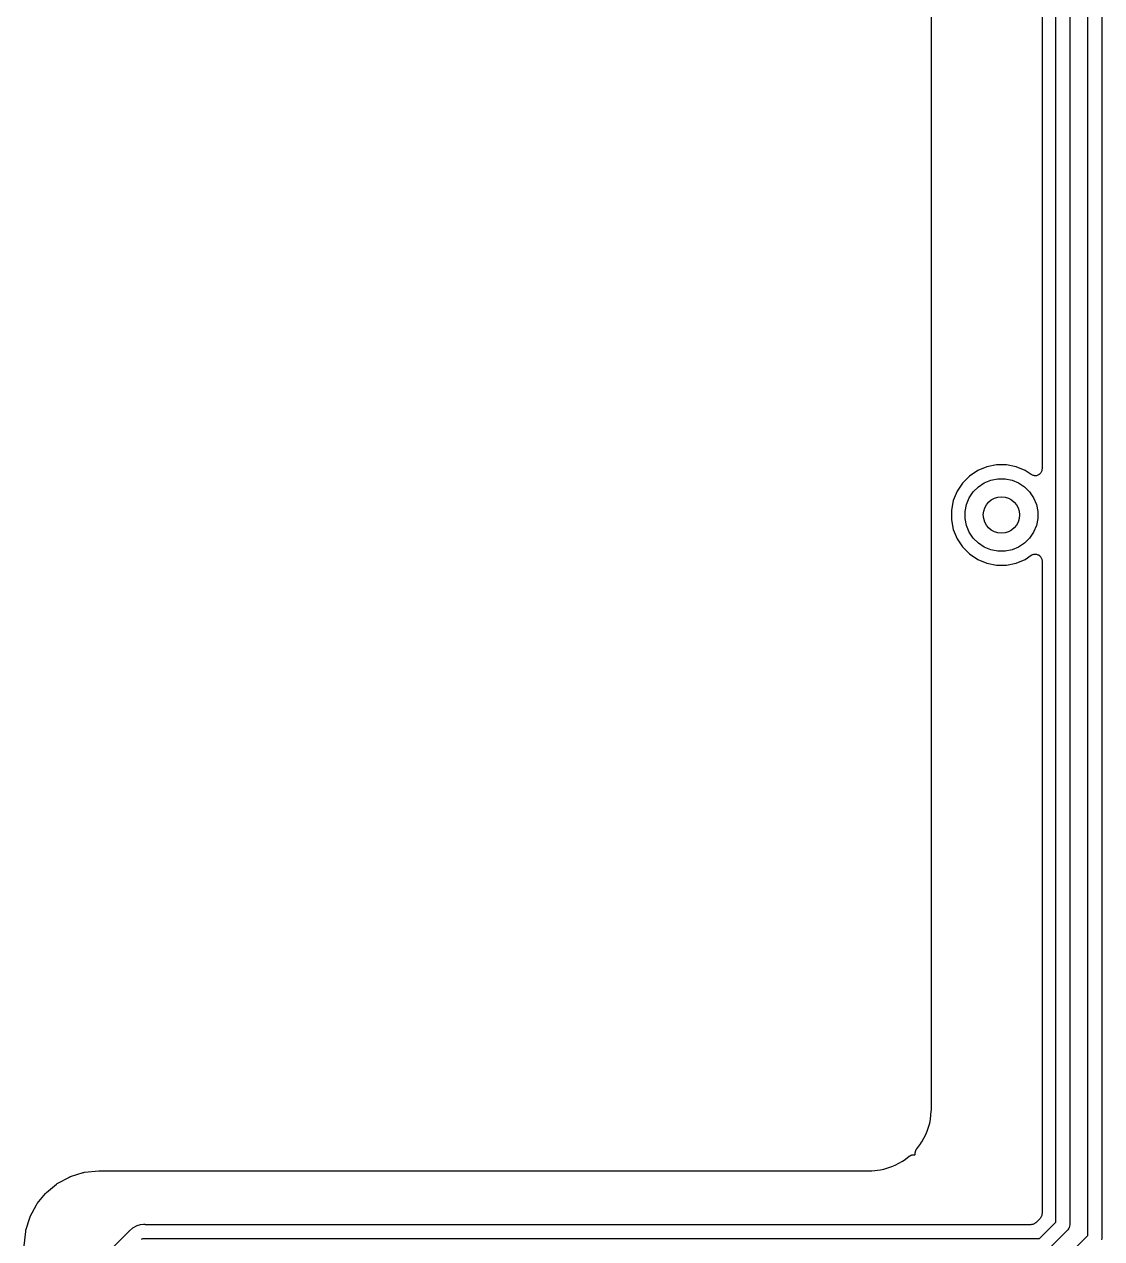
# Model space of a CAD drawing. Extents: x 0.48 to 2.43, y -7.79 to -4.85.
# Drawn here: x 0.479 to 0.947, y -7.044 to -6.517 of the extents above; entities that cross this region are included whole.
import ezdxf

# ---------------------------------------------------------------- set-up
doc = ezdxf.new("R2010")
doc.units = 0
doc.header["$MEASUREMENT"] = 0
doc.layers.add('BLACK', color=7, linetype='CONTINUOUS')

msp = doc.modelspace()

# ---------------------------------------------------------------- linework, layer by layer
at = {"layer": 'BLACK', "linetype": 'CONTINUOUS'}
for p, q in [((0.873126, -6.98853), (0.873126, -6.35792)), ((0.921165, -6.46609), (0.921165, -6.71032)), ((0.927165, -7.0371), (0.927165, -6.46836)), ((0.933165, -6.46675), (0.933165, -7.03819)), ((0.94104, -7.04291), (0.94104, -6.47175)), ((0.94704, -6.47284), (0.94704, -7.044)), ((0.893242, -6.71104), (0.88968, -6.71342)), ((0.8972, -6.7094), (0.893242, -6.71104)), ((0.901401, -6.70857), (0.8972, -6.7094)), ((0.905685, -6.70857), (0.901401, -6.70857)), ((0.909887, -6.7094), (0.905685, -6.70857)), ((0.913845, -6.71104), (0.909887, -6.7094)), ((0.916499, -6.71282), (0.913845, -6.71104)), ((0.920046, -6.71264), (0.919819, -6.71282)), ((0.920264, -6.71246), (0.920046, -6.71264)), ((0.920269, -6.71246), (0.920264, -6.71246)), ((0.920274, -6.71246), (0.920269, -6.71246)), ((0.92046, -6.71223), (0.920274, -6.71246)), ((0.920641, -6.71202), (0.92046, -6.71223)), ((0.920644, -6.71201), (0.920641, -6.71202)), ((0.920648, -6.712), (0.920644, -6.71201)), ((0.920786, -6.71175), (0.920648, -6.712)), ((0.920923, -6.7115), (0.920786, -6.71175)), ((0.920925, -6.7115), (0.920923, -6.7115)), ((0.920928, -6.71149), (0.920925, -6.7115)), ((0.921013, -6.71122), (0.920928, -6.71149)), ((0.9211, -6.71094), (0.921013, -6.71122)), ((0.921101, -6.71094), (0.9211, -6.71094)), ((0.921103, -6.71093), (0.921101, -6.71094)), ((0.921133, -6.71065), (0.921103, -6.71093)), ((0.921165, -6.71036), (0.921133, -6.71065)), ((0.921165, -6.71032), (0.921165, -6.71035)), ((0.921165, -6.71035), (0.921165, -6.71035)), ((0.921165, -6.71035), (0.921165, -6.71035)), ((0.921165, -6.71035), (0.921165, -6.71036)), ((0.88665, -6.71645), (0.88427, -6.72001)), ((0.88968, -6.71342), (0.88665, -6.71645)), ((0.893505, -6.71808), (0.896084, -6.71636)), ((0.896084, -6.71636), (0.89895, -6.71517)), ((0.89895, -6.71517), (0.901992, -6.71457)), ((0.901992, -6.71457), (0.905094, -6.71457)), ((0.905094, -6.71457), (0.908137, -6.71517)), ((0.908137, -6.71517), (0.911003, -6.71636)), ((0.911003, -6.71636), (0.913582, -6.71808)), ((0.916751, -6.71295), (0.916499, -6.71282)), ((0.917003, -6.71309), (0.916751, -6.71295)), ((0.917009, -6.71309), (0.917003, -6.71309)), ((0.917015, -6.71309), (0.917009, -6.71309)), ((0.917287, -6.71317), (0.917015, -6.71309)), ((0.917562, -6.71326), (0.917287, -6.71317)), ((0.917569, -6.71326), (0.917562, -6.71326)), ((0.917575, -6.71326), (0.917569, -6.71326)), ((0.917861, -6.71329), (0.917575, -6.71326)), ((0.918144, -6.71332), (0.917861, -6.71329)), ((0.918151, -6.71332), (0.918144, -6.71332)), ((0.918158, -6.71332), (0.918151, -6.71332)), ((0.918444, -6.71329), (0.918158, -6.71332)), ((0.918728, -6.71327), (0.918444, -6.71329)), ((0.918734, -6.71327), (0.918728, -6.71327)), ((0.91874, -6.71327), (0.918734, -6.71327)), ((0.919016, -6.71318), (0.91874, -6.71327)), ((0.919289, -6.7131), (0.919016, -6.71318)), ((0.919295, -6.7131), (0.919289, -6.7131)), ((0.919301, -6.7131), (0.919295, -6.7131)), ((0.919558, -6.71296), (0.919301, -6.7131)), ((0.919808, -6.71283), (0.919558, -6.71296)), ((0.919813, -6.71283), (0.919808, -6.71283)), ((0.919819, -6.71282), (0.919813, -6.71283)), ((0.88427, -6.72001), (0.882631, -6.72397)), ((0.8884, -6.72572), (0.889588, -6.72286)), ((0.889588, -6.72286), (0.891311, -6.72028)), ((0.891311, -6.72028), (0.893505, -6.71808)), ((0.913582, -6.71808), (0.915776, -6.72028)), ((0.915776, -6.72028), (0.917499, -6.72286)), ((0.917499, -6.72286), (0.918686, -6.72572)), ((0.882631, -6.72397), (0.881795, -6.72817)), ((0.881795, -6.72817), (0.881795, -6.73246)), ((0.887795, -6.72876), (0.8884, -6.72572)), ((0.918686, -6.72572), (0.919291, -6.72876)), ((0.881795, -6.73246), (0.882631, -6.73666)), ((0.887795, -6.73187), (0.887795, -6.72876)), ((0.8884, -6.73491), (0.887795, -6.73187)), ((0.919291, -6.73187), (0.918686, -6.73491)), ((0.919291, -6.72876), (0.919291, -6.73187)), ((0.882631, -6.73666), (0.88427, -6.74062)), ((0.889588, -6.73777), (0.8884, -6.73491)), ((0.891311, -6.74035), (0.889588, -6.73777)), ((0.917499, -6.73777), (0.915776, -6.74035)), ((0.918686, -6.73491), (0.917499, -6.73777)), ((0.88427, -6.74062), (0.88665, -6.74418)), ((0.88665, -6.74418), (0.88968, -6.74721)), ((0.893505, -6.74255), (0.891311, -6.74035)), ((0.896084, -6.74427), (0.893505, -6.74255)), ((0.89895, -6.74546), (0.896084, -6.74427)), ((0.911003, -6.74427), (0.908137, -6.74546)), ((0.913582, -6.74255), (0.911003, -6.74427)), ((0.915776, -6.74035), (0.913582, -6.74255)), ((0.88968, -6.74721), (0.893242, -6.74959)), ((0.893242, -6.74959), (0.8972, -6.75123)), ((0.901992, -6.74606), (0.89895, -6.74546)), ((0.905094, -6.74606), (0.901992, -6.74606)), ((0.908137, -6.74546), (0.905094, -6.74606)), ((0.909887, -6.75123), (0.913845, -6.74959)), ((0.913845, -6.74959), (0.916499, -6.74781)), ((0.916499, -6.74781), (0.916522, -6.7478)), ((0.916522, -6.7478), (0.916523, -6.7478)), ((0.916523, -6.7478), (0.916534, -6.74779)), ((0.916523, -6.7478), (0.916523, -6.7478)), ((0.916534, -6.74779), (0.916792, -6.74766)), ((0.916792, -6.74766), (0.917042, -6.74753)), ((0.917042, -6.74753), (0.917048, -6.74753)), ((0.917048, -6.74753), (0.917054, -6.74752)), ((0.917054, -6.74752), (0.917332, -6.74744)), ((0.917332, -6.74744), (0.917603, -6.74736)), ((0.917603, -6.74736), (0.91761, -6.74736)), ((0.91761, -6.74736), (0.917616, -6.74736)), ((0.917616, -6.74736), (0.917904, -6.74733)), ((0.917904, -6.74733), (0.918186, -6.74731)), ((0.918186, -6.74731), (0.918193, -6.74731)), ((0.918193, -6.74731), (0.918199, -6.74731)), ((0.918199, -6.74731), (0.918482, -6.74734)), ((0.918482, -6.74734), (0.918769, -6.74737)), ((0.918769, -6.74737), (0.918775, -6.74737)), ((0.918775, -6.74737), (0.918781, -6.74737)), ((0.918781, -6.74737), (0.91905, -6.74746)), ((0.91905, -6.74746), (0.919328, -6.74754)), ((0.919328, -6.74754), (0.919334, -6.74755)), ((0.919334, -6.74755), (0.91934, -6.74755)), ((0.91934, -6.74755), (0.919585, -6.74768)), ((0.919585, -6.74768), (0.919843, -6.74782)), ((0.919843, -6.74782), (0.919848, -6.74783)), ((0.919848, -6.74783), (0.919854, -6.74783)), ((0.919854, -6.74783), (0.920073, -6.74801)), ((0.920073, -6.74801), (0.920294, -6.7482)), ((0.920294, -6.7482), (0.920298, -6.7482)), ((0.920298, -6.7482), (0.920303, -6.7482)), ((0.920303, -6.7482), (0.920481, -6.74842)), ((0.920481, -6.74842), (0.920664, -6.74865)), ((0.920664, -6.74865), (0.920667, -6.74865)), ((0.920667, -6.74865), (0.920671, -6.74866)), ((0.920671, -6.74866), (0.920807, -6.74892)), ((0.920807, -6.74892), (0.920939, -6.74917)), ((0.920939, -6.74917), (0.920941, -6.74917)), ((0.920941, -6.74917), (0.920944, -6.74918)), ((0.920944, -6.74918), (0.921027, -6.74946)), ((0.921027, -6.74946), (0.921108, -6.74973)), ((0.8972, -6.75123), (0.901401, -6.75206)), ((0.901401, -6.75206), (0.905685, -6.75206)), ((0.905685, -6.75206), (0.909887, -6.75123)), ((0.921108, -6.74973), (0.921109, -6.74973)), ((0.921109, -6.74973), (0.921111, -6.74974)), ((0.921111, -6.74974), (0.921137, -6.75002)), ((0.921137, -6.75002), (0.921165, -6.75031)), ((0.921165, -6.75031), (0.921165, -7.03337)), ((0.872721, -6.99266), (0.873093, -6.98887)), ((0.873093, -6.98887), (0.873126, -6.98853)), ((0.873093, -6.98887), (0.873093, -6.98887)), ((0.873093, -6.98887), (0.873093, -6.98887)), ((0.871353, -6.99767), (0.872411, -6.99417)), ((0.872411, -6.99417), (0.872558, -6.99343)), ((0.872558, -6.99343), (0.872566, -6.99339)), ((0.872566, -6.99339), (0.872721, -6.99266)), ((0.872566, -6.99339), (0.872566, -6.99339)), ((0.868615, -7.00294), (0.869037, -7.00233)), ((0.869037, -7.00233), (0.870754, -6.9991)), ((0.870754, -6.9991), (0.871043, -6.9984)), ((0.871043, -6.9984), (0.87106, -6.99836)), ((0.87106, -6.99836), (0.871353, -6.99767)), ((0.87106, -6.99836), (0.87106, -6.99836)), ((0.866129, -7.00786), (0.866142, -7.00773)), ((0.866142, -7.00713), (0.866156, -7.007)), ((0.866142, -7.00717), (0.866142, -7.00713)), ((0.866142, -7.00773), (0.866142, -7.00717)), ((0.866156, -7.00688), (0.866189, -7.00671)), ((0.866156, -7.007), (0.866156, -7.00688)), ((0.866189, -7.00671), (0.866207, -7.00654)), ((0.866207, -7.00654), (0.866245, -7.00642)), ((0.866245, -7.00642), (0.86627, -7.0063)), ((0.86627, -7.0063), (0.866334, -7.00615)), ((0.866334, -7.00615), (0.866384, -7.00599)), ((0.866384, -7.00599), (0.866445, -7.00588)), ((0.866445, -7.00588), (0.866493, -7.00576)), ((0.866493, -7.00576), (0.866586, -7.00562)), ((0.866586, -7.00562), (0.866666, -7.00547)), ((0.866666, -7.00547), (0.866747, -7.00538)), ((0.866747, -7.00538), (0.866817, -7.00527)), ((0.866817, -7.00527), (0.868172, -7.00361)), ((0.868172, -7.00361), (0.868592, -7.00298)), ((0.868592, -7.00298), (0.868615, -7.00294)), ((0.868615, -7.00294), (0.868615, -7.00294)), ((0.852516, -7.01413), (0.85601, -7.01305)), ((0.85601, -7.01305), (0.856711, -7.01276)), ((0.856711, -7.01276), (0.85675, -7.01274)), ((0.85675, -7.01274), (0.857439, -7.01246)), ((0.85675, -7.01274), (0.85675, -7.01274)), ((0.857439, -7.01246), (0.860657, -7.01072)), ((0.860657, -7.01072), (0.861285, -7.0103)), ((0.861285, -7.0103), (0.861319, -7.01028)), ((0.861319, -7.01028), (0.86132, -7.01028)), ((0.86132, -7.01028), (0.861945, -7.00987)), ((0.861945, -7.00987), (0.863521, -7.00856)), ((0.863521, -7.00856), (0.863554, -7.00854)), ((0.863554, -7.00854), (0.863668, -7.00846)), ((0.863668, -7.00846), (0.863773, -7.00838)), ((0.863773, -7.00838), (0.863912, -7.0083)), ((0.863912, -7.0083), (0.864044, -7.00822)), ((0.864044, -7.00822), (0.86417, -7.00816)), ((0.86417, -7.00816), (0.86429, -7.0081)), ((0.86429, -7.0081), (0.864441, -7.00805)), ((0.864441, -7.00805), (0.864586, -7.008)), ((0.864586, -7.008), (0.86472, -7.00797)), ((0.86472, -7.00797), (0.864851, -7.00793)), ((0.864851, -7.00793), (0.865007, -7.00792)), ((0.865007, -7.00792), (0.865161, -7.00789)), ((0.865161, -7.00789), (0.865298, -7.00789)), ((0.865298, -7.00789), (0.865433, -7.00787)), ((0.865433, -7.00787), (0.865994, -7.00787)), ((0.865994, -7.00787), (0.866129, -7.00786)), ((0.493979, -7.02028), (0.499015, -7.01756)), ((0.499015, -7.01756), (0.499052, -7.01754)), ((0.499052, -7.01754), (0.499305, -7.01744)), ((0.499305, -7.01744), (0.499555, -7.01733)), ((0.499555, -7.01733), (0.505025, -7.01564)), ((0.505025, -7.01564), (0.505065, -7.01563)), ((0.505025, -7.01564), (0.505025, -7.01564)), ((0.505065, -7.01563), (0.505332, -7.01558)), ((0.505332, -7.01558), (0.505598, -7.01552)), ((0.505598, -7.01552), (0.511755, -7.01487)), ((0.511755, -7.01487), (0.511797, -7.01487)), ((0.511797, -7.01487), (0.511933, -7.01487)), ((0.511933, -7.01487), (0.512069, -7.01486)), ((0.512069, -7.01486), (0.8468, -7.01486)), ((0.8468, -7.01486), (0.847084, -7.01483)), ((0.847084, -7.01483), (0.847126, -7.01483)), ((0.847126, -7.01483), (0.847237, -7.01483)), ((0.847237, -7.01483), (0.84733, -7.01482)), ((0.84733, -7.01482), (0.850999, -7.01443)), ((0.850999, -7.01443), (0.851742, -7.01428)), ((0.851742, -7.01428), (0.851783, -7.01427)), ((0.851783, -7.01427), (0.852516, -7.01413)), ((0.851783, -7.01427), (0.851783, -7.01427)), ((0.489081, -7.02426), (0.493493, -7.02061)), ((0.493493, -7.02061), (0.493526, -7.02058)), ((0.493526, -7.02058), (0.493754, -7.02043)), ((0.493754, -7.02043), (0.493979, -7.02028)), ((0.48505, -7.02911), (0.488669, -7.02468)), ((0.488669, -7.02468), (0.488696, -7.02464)), ((0.488669, -7.02468), (0.488669, -7.02468)), ((0.488669, -7.02468), (0.488669, -7.02468)), ((0.488696, -7.02464), (0.48889, -7.02445)), ((0.48889, -7.02445), (0.489081, -7.02426)), ((0.482038, -7.03466), (0.484726, -7.0296)), ((0.484726, -7.0296), (0.484746, -7.02956)), ((0.484726, -7.0296), (0.484726, -7.0296)), ((0.484726, -7.0296), (0.484726, -7.0296)), ((0.484746, -7.02956), (0.484899, -7.02934)), ((0.484899, -7.02934), (0.48505, -7.02911)), ((0.9211, -7.03399), (0.921016, -7.03425)), ((0.921102, -7.03398), (0.9211, -7.03399)), ((0.921106, -7.03396), (0.921102, -7.03398)), ((0.921134, -7.03369), (0.921106, -7.03396)), ((0.921165, -7.03341), (0.921134, -7.03369)), ((0.921165, -7.03337), (0.921165, -7.03338)), ((0.921165, -7.03338), (0.921165, -7.03338)), ((0.921165, -7.03338), (0.921165, -7.03338)), ((0.921165, -7.03338), (0.921165, -7.03341)), ((0.48016, -7.04068), (0.481815, -7.0352)), ((0.481815, -7.0352), (0.481827, -7.03516)), ((0.481827, -7.03516), (0.481934, -7.03491)), ((0.481934, -7.03491), (0.482038, -7.03466)), ((0.528035, -7.03889), (0.526472, -7.03972)), ((0.528323, -7.0388), (0.528035, -7.03889)), ((0.529732, -7.03837), (0.528323, -7.0388)), ((0.531197, -7.03823), (0.529732, -7.03837)), ((0.531201, -7.03823), (0.531197, -7.03823)), ((0.531496, -7.0382), (0.531201, -7.03823)), ((0.531791, -7.03823), (0.531496, -7.0382)), ((0.531917, -7.03823), (0.531791, -7.03823)), ((0.532043, -7.03824), (0.531917, -7.03823)), ((0.532085, -7.03824), (0.532043, -7.03824)), ((0.916289, -7.03824), (0.532085, -7.03824)), ((0.916564, -7.03822), (0.916289, -7.03824)), ((0.916841, -7.03819), (0.916564, -7.03822)), ((0.916856, -7.03819), (0.916841, -7.03819)), ((0.916872, -7.03819), (0.916856, -7.03819)), ((0.917138, -7.03811), (0.916872, -7.03819)), ((0.917403, -7.03803), (0.917138, -7.03811)), ((0.917417, -7.03802), (0.917403, -7.03803)), ((0.917433, -7.03802), (0.917417, -7.03802)), ((0.917677, -7.03789), (0.917433, -7.03802)), ((0.917923, -7.03776), (0.917677, -7.03789)), ((0.917936, -7.03775), (0.917923, -7.03776)), ((0.917949, -7.03774), (0.917936, -7.03775)), ((0.918163, -7.03757), (0.917949, -7.03774)), ((0.918381, -7.03739), (0.918163, -7.03757)), ((0.918403, -7.03737), (0.918381, -7.03739)), ((0.918411, -7.03737), (0.918403, -7.03737)), ((0.918403, -7.03737), (0.918403, -7.03737)), ((0.918403, -7.03737), (0.918403, -7.03737)), ((0.920287, -7.03549), (0.918411, -7.03737)), ((0.920017, -7.04424), (0.927165, -7.0371)), ((0.920463, -7.03527), (0.920287, -7.03549)), ((0.920641, -7.03506), (0.920463, -7.03527)), ((0.920648, -7.03505), (0.920641, -7.03506)), ((0.920658, -7.03504), (0.920648, -7.03505)), ((0.92079, -7.03479), (0.920658, -7.03504)), ((0.920923, -7.03455), (0.92079, -7.03479)), ((0.920928, -7.03453), (0.920923, -7.03455)), ((0.920935, -7.03452), (0.920928, -7.03453)), ((0.921016, -7.03425), (0.920935, -7.03452)), ((0.933122, -7.03893), (0.93295, -7.03949)), ((0.93318, -7.03834), (0.933122, -7.03893)), ((0.933165, -7.03819), (0.93318, -7.03834)), ((0.47944, -7.04744), (0.480046, -7.04125)), ((0.480046, -7.04125), (0.480051, -7.04121)), ((0.480046, -7.04125), (0.480046, -7.04125)), ((0.480046, -7.04125), (0.480046, -7.04125)), ((0.480051, -7.04121), (0.480107, -7.04095)), ((0.480107, -7.04095), (0.48016, -7.04068)), ((0.524716, -7.0413), (0.505864, -7.06015)), ((0.524796, -7.0412), (0.524716, -7.0413)), ((0.524886, -7.04111), (0.524796, -7.0412)), ((0.524913, -7.04108), (0.524886, -7.04111)), ((0.525101, -7.04085), (0.524913, -7.04108)), ((0.526472, -7.03972), (0.525101, -7.04085)), ((0.530342, -7.04446), (0.530908, -7.04429)), ((0.530908, -7.04429), (0.531269, -7.04425)), ((0.531269, -7.04425), (0.531496, -7.04423)), ((0.531496, -7.04423), (0.531643, -7.04424)), ((0.531643, -7.04424), (0.920017, -7.04424)), ((0.932183, -7.04056), (0.923485, -7.04926)), ((0.925828, -7.05812), (0.94104, -7.04291)), ((0.932297, -7.04047), (0.932183, -7.04056)), ((0.932672, -7.04001), (0.932297, -7.04047)), ((0.932712, -7.03994), (0.932672, -7.04001)), ((0.93295, -7.03949), (0.932712, -7.03994)), ((0.94704, -7.0443), (0.946996, -7.04474)), ((0.94704, -7.044), (0.947054, -7.04415)), ((0.947054, -7.04415), (0.94704, -7.0443))]:
    msp.add_line(p, q, dxfattribs=at)
at = {"layer": 'BLACK'}
msp.add_circle((0.903543, -6.73031), 0.007874, dxfattribs=at)

doc.saveas('drawing.dxf')
